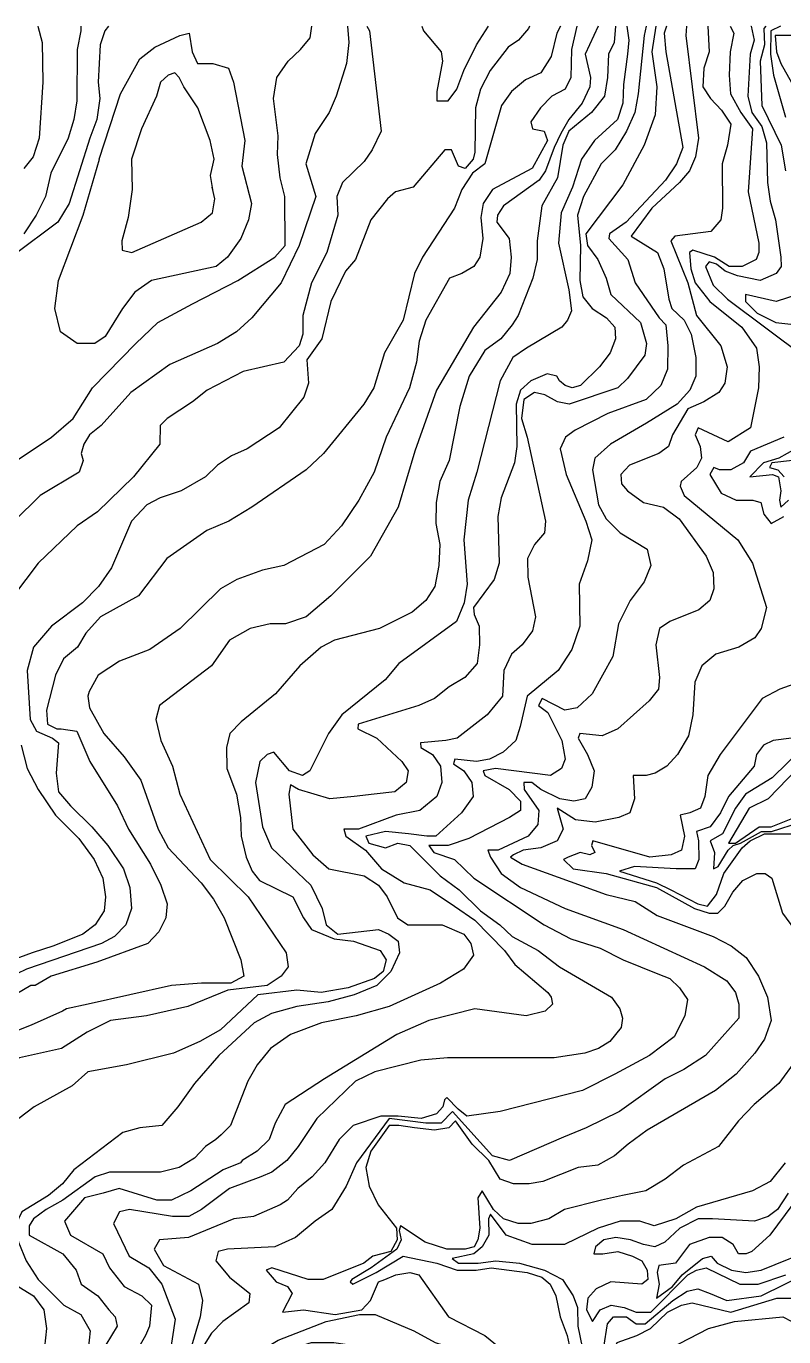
# Model space of a CAD drawing. Extents: x 3000 to 7000, y 3135 to 5000.
# Drawn here: x 4213 to 4538, y 4438 to 5000 of the extents above; entities that cross this region are included whole.
import ezdxf

# ---------------------------------------------------------------- set-up
doc = ezdxf.new("R2010")
doc.units = 0
doc.header["$MEASUREMENT"] = 0
doc.layers.add('TOPO_DIG', color=1, linetype='Continuous')

msp = doc.modelspace()

# ---------------------------------------------------------------- linework, layer by layer
at = {"layer": 'TOPO_DIG', "color": 1, "linetype": 'Continuous'}
msp.add_line((4479.0625, 5000, 42), (4478.25, 4996, 42), dxfattribs=at)
for points, elevation in [([(4351.03125, 5000), (4351.625, 4993), (4350.6875, 4984), (4346.21875, 4970), (4343.1875, 4963), (4337.28125, 4954), (4333.21875, 4941), (4337.5, 4927), (4330.375, 4906), (4322.6875, 4890), (4310.0625, 4875), (4303.46875, 4869), (4295.40625, 4864), (4274.875, 4855), (4258.21875, 4843), (4245.5, 4829), (4240.4375, 4825), (4238.0625, 4821), (4236.875, 4817), (4237.78125, 4814), (4236.09375, 4809), (4219.375, 4799), (4196.96875, 4777)], 58), ([(4236.71875, 5000), (4236.75, 4998), (4235.15625, 4990), (4235.0625, 4968), (4233.84375, 4960), (4231.34375, 4952), (4224, 4937), (4221.59375, 4927), (4217.65625, 4919), (4212.375, 4911)], 58), ([(4429.0625, 5000), (4428.6875, 4999), (4424.40625, 4994), (4419.90625, 4991), (4412.25, 4981), (4408.09375, 4973), (4405.9375, 4965), (4405.71875, 4946), (4405, 4943), (4401.5625, 4939), (4398.6875, 4940), (4395.6875, 4947), (4392.75, 4947), (4379.1875, 4931), (4371.71875, 4929), (4368.21875, 4926), (4361.0625, 4917), (4354.46875, 4900), (4350.15625, 4895), (4343.9375, 4882), (4340.03125, 4866), (4333.65625, 4857), (4334.375, 4847), (4332.375, 4841), (4321.8125, 4828), (4308.03125, 4819), (4301.3125, 4816), (4295.34375, 4812), (4290.25, 4807), (4279.8125, 4801), (4270.78125, 4798), (4265.125, 4795), (4258.4375, 4788), (4250, 4768), (4244.40625, 4760), (4237.5625, 4753), (4224.25, 4743), (4216.46875, 4734), (4213.75, 4724), (4215.0625, 4703), (4217.8125, 4698), (4224.59375, 4695)], 54), ([(4487.8125, 5000), (4486.8125, 4997), (4487.5625, 4989), (4494.8125, 4948), (4492.125, 4941), (4487.34375, 4934), (4470.46875, 4916), (4463.34375, 4911), (4463.0625, 4909), (4471.28125, 4900), (4474.34375, 4890), (4484.6875, 4875), (4487.5625, 4872), (4488.40625, 4863), (4488.21875, 4853), (4485.375, 4846), (4479.15625, 4840), (4462.71875, 4834), (4448.6875, 4827), (4444.5625, 4824), (4442.28125, 4819), (4444.75, 4808), (4453.21875, 4788), (4455.84375, 4780), (4453.9375, 4771), (4450.34375, 4761), (4450.625, 4743), (4447.21875, 4733), (4441.375, 4724), (4428.0625, 4713), (4425.15625, 4700), (4423.28125, 4694), (4417.84375, 4689), (4412, 4686), (4406.375, 4685), (4397.125, 4686), (4396.5625, 4684), (4400.96875, 4681), (4404.375, 4676), (4405, 4670), (4400, 4663), (4388.875, 4653), (4385.03125, 4653), (4377.28125, 4654), (4367.375, 4655), (4359, 4653), (4360.1875, 4650), (4367.375, 4648), (4372.625, 4650), (4377.8125, 4649), (4390.78125, 4636), (4398.96875, 4630), (4408.125, 4621), (4416.40625, 4615), (4421.6875, 4610), (4432.84375, 4604), (4441.875, 4597), (4464.25, 4584), (4467.75, 4579), (4468.96875, 4575), (4468.375, 4571), (4463.53125, 4565), (4458.6875, 4562), (4452.8125, 4560), (4439.6875, 4558), (4393.9375, 4558), (4382.53125, 4557), (4362.84375, 4552), (4354.46875, 4548), (4337.875, 4532), (4330, 4520), (4325.125, 4514), (4318.65625, 4509), (4313.875, 4507)], 38), ([(4505.5625, 5000), (4506.03125, 4989), (4503.75, 4982), (4503.40625, 4974), (4506.59375, 4969), (4511.375, 4964), (4515.34375, 4958), (4513.9375, 4949), (4511.6875, 4941), (4511.8125, 4922), (4511.15625, 4917), (4506.8125, 4912), (4491.3125, 4910), (4489.6875, 4908), (4496.90625, 4890), (4500.71875, 4876), (4511.0625, 4863), (4513.84375, 4854), (4512.75, 4847), (4510.25, 4843), (4503.875, 4839), (4496.96875, 4836), (4490.3125, 4825), (4488.625, 4820), (4484.46875, 4817), (4471.90625, 4812), (4468.25, 4808), (4468.5625, 4804), (4471.0625, 4801), (4477.9375, 4796), (4486.5, 4794), (4493.28125, 4789), (4504.875, 4773), (4507.78125, 4766), (4508.0625, 4759), (4506.375, 4754), (4501.59375, 4750), (4489.25, 4745), (4484.78125, 4742), (4483.25, 4735), (4484.8125, 4721), (4484.4375, 4716), (4480.4375, 4711), (4466.875, 4699), (4460.1875, 4696), (4450.625, 4697), (4449.9375, 4695), (4453.875, 4688), (4456.75, 4681), (4455.8125, 4674), (4452.9375, 4669), (4448.15625, 4668), (4442.03125, 4669), (4434, 4673), (4430.03125, 4676), (4426.59375, 4676), (4426.78125, 4673), (4433.125, 4664), (4432.65625, 4658), (4428.5625, 4653), (4415.71875, 4647), (4411.25, 4647), (4412.375, 4644), (4416.9375, 4637), (4425.1875, 4631), (4444.3125, 4622), (4469.1875, 4613), (4504.15625, 4597), (4513.625, 4591), (4517.4375, 4586), (4518.8125, 4581), (4518.875, 4575), (4504.53125, 4559), (4495.1875, 4553), (4487.25, 4549), (4467.59375, 4535), (4453.4375, 4528), (4443.71875, 4524), (4420.5625, 4514), (4413.28125, 4516), (4396.125, 4535), (4391.1875, 4530), (4384.6875, 4530), (4368.90625, 4532), (4354.9375, 4513), (4350.5625, 4503), (4344.34375, 4493), (4337.25, 4488)], 34), ([(4449.34375, 5000), (4447.125, 4990), (4446.75, 4978), (4444.375, 4973), (4438.71875, 4970), (4433.84375, 4965), (4429.65625, 4959), (4430.4375, 4956), (4435.4375, 4955), (4436.75, 4951), (4430.1875, 4939)], 50), ([(4465.9375, 5000), (4465.40625, 4993), (4462.96875, 4988), (4462.5, 4978)], 46), ([(4524, 5000), (4524.03125, 5000), (4525.375, 4994), (4523.59375, 4988), (4522.71875, 4970), (4524.3125, 4963), (4528.625, 4957), (4530.59375, 4950), (4531.09375, 4933), (4532.25, 4925), (4534.5625, 4917), (4536.875, 4901), (4536.90625, 4897), (4534.84375, 4894), (4528, 4891), (4518.1875, 4893), (4512.9375, 4895), (4509.28125, 4898), (4506.09375, 4899), (4504.5625, 4897), (4507.75, 4889), (4514, 4883), (4547.40625, 4858)], 30), ([(4536.6875, 5000), (4532.5, 4998), (4532.4375, 4988), (4533.6875, 4979), (4538.875, 4961)], 26), ([(4244.625, 4943), (4253.8125, 4971), (4262.125, 4986), (4268.53125, 4991), (4279.15625, 4996), (4283.1875, 4997), (4284.4375, 4989), (4286.75, 4984), (4293.40625, 4984), (4300.03125, 4982), (4302.1875, 4976), (4307.0625, 4951), (4305.8125, 4940), (4309.90625, 4924), (4308.59375, 4917), (4305.40625, 4909), (4299.625, 4901), (4294.78125, 4897), (4267.125, 4891), (4259.875, 4886), (4254.625, 4879), (4247.15625, 4867), (4242.8125, 4864), (4235.1875, 4864), (4228.03125, 4869), (4225.625, 4879), (4227.1875, 4891), (4237.84375, 4919), (4244.84375, 4943)], 62), ([(4478.25, 4996), (4475.6875, 4971), (4474.1875, 4963), (4470.625, 4955), (4465.8125, 4947), (4459.8125, 4941), (4452.25, 4927), (4449.6875, 4919), (4450.9375, 4906), (4450.59375, 4891), (4451.9375, 4884), (4455.9375, 4879), (4462.03125, 4875), (4465.6875, 4871), (4465.9375, 4866), (4463.71875, 4860), (4459.15625, 4854), (4451, 4846), (4447.40625, 4845), (4444.4375, 4846), (4441.9375, 4848), (4440.8125, 4850), (4436.59375, 4851), (4429.59375, 4848), (4425.25, 4844), (4423.34375, 4838), (4423.625, 4820), (4422.6875, 4813), (4416.96875, 4798), (4415.5, 4790), (4416.0625, 4770), (4413.9375, 4763), (4405.03125, 4751), (4405.375, 4748), (4407.5, 4743), (4407.625, 4735), (4406.6875, 4727), (4401.3125, 4721), (4394.59375, 4717), (4388.4375, 4712), (4381.59375, 4709), (4355.625, 4701), (4355.5, 4699), (4363.59375, 4695), (4374.4375, 4685), (4377.09375, 4681), (4376.21875, 4676), (4371.40625, 4672), (4362.5, 4671), (4353.9375, 4670), (4343.53125, 4669), (4330.0625, 4673), (4326.71875, 4675), (4325.96875, 4671), (4327.6875, 4656), (4336.15625, 4645), (4343.125, 4639), (4358.21875, 4636), (4364.375, 4632), (4368.03125, 4627), (4372.5625, 4618), (4376.875, 4615), (4391.6875, 4615), (4401, 4611), (4404, 4607), (4405.09375, 4602), (4400.84375, 4596), (4391, 4590), (4368.9375, 4580), (4354.8125, 4576), (4340, 4573), (4326.6875, 4568), (4318.0625, 4562), (4312.375, 4555), (4308.3125, 4548), (4300.90625, 4529), (4297, 4525), (4294.625, 4523)], 42), ([(4462.5, 4978), (4461.1875, 4970), (4455.71875, 4963), (4445.9375, 4955), (4443.375, 4949), (4441.0625, 4935), (4434.4375, 4923), (4432.4375, 4908), (4432.3125, 4900), (4430.53125, 4892), (4424.25, 4876), (4421.71875, 4872), (4416.75, 4866), (4409.9375, 4861), (4403.21875, 4850), (4399.25, 4837), (4394.6875, 4814), (4390.71875, 4805), (4389.125, 4796), (4388.9375, 4787), (4390.65625, 4778), (4390.21875, 4769), (4388.46875, 4760), (4384.625, 4754), (4378.8125, 4749), (4364.8125, 4742), (4345.5, 4737), (4339.8125, 4734), (4330.625, 4726), (4320.1875, 4714), (4305.5625, 4702), (4300.6875, 4697), (4299.28125, 4691), (4299.40625, 4682), (4303.4375, 4671), (4305.25, 4661), (4305.53125, 4653), (4307.65625, 4644), (4310.25, 4638), (4313.375, 4634), (4327.625, 4627), (4332.1875, 4618), (4335.625, 4613), (4345.3125, 4609), (4353.71875, 4608), (4365.0625, 4604), (4367.65625, 4600), (4366.4375, 4595), (4362.625, 4592), (4351.375, 4588), (4339.84375, 4586), (4329.3125, 4587), (4312.6875, 4585), (4296.625, 4570), (4287.84375, 4565), (4276.5625, 4560), (4256.3125, 4555)], 46), ([(4430.0625, 4939), (4413.25, 4930), (4409.25, 4924), (4408.1875, 4918), (4409.125, 4909)], 50), ([(4409.125, 4909), (4407.8125, 4901), (4405.28125, 4897), (4400.09375, 4894), (4394.75, 4892), (4384.625, 4874), (4381.75, 4865), (4380.71875, 4856), (4377.6875, 4845), (4367.71875, 4824), (4362.5625, 4809), (4355.9375, 4797), (4348.53125, 4786), (4341.125, 4778), (4323.75, 4769), (4314.6875, 4767), (4303.59375, 4763), (4296.65625, 4759), (4279.34375, 4742), (4266.375, 4733), (4253.375, 4728)], 50), ([(4538.125, 4824), (4523.875, 4818), (4520.875, 4813), (4515.375, 4810), (4510.5, 4810), (4508.15625, 4811), (4506.34375, 4808), (4511.25, 4800), (4517.6875, 4797), (4524.75, 4797), (4528.25, 4796), (4529.46875, 4791), (4532.625, 4787), (4538.125, 4790)], 30), ([(4541.875, 4814), (4532.90625, 4813), (4532, 4811), (4535.46875, 4810), (4538.25, 4807)], 26), ([(4253.375, 4728), (4244.25, 4722), (4240.375, 4715), (4239.71875, 4713)], 50), ([(4544.84375, 4719), (4536.34375, 4716), (4528.78125, 4712), (4510.8125, 4688), (4505.5625, 4679), (4504.25, 4670), (4502.34375, 4665), (4497.875, 4663), (4493.6875, 4662), (4495.5, 4653), (4494.1875, 4647), (4489.8125, 4645), (4480.6875, 4644), (4456.25, 4651), (4455.71875, 4649), (4457.125, 4646), (4454.875, 4645), (4450.8125, 4646), (4445.65625, 4644), (4443.65625, 4643), (4447.75, 4639), (4461.875, 4637), (4483.5625, 4631), (4499.875, 4622), (4506.03125, 4620), (4509.84375, 4620), (4512.8125, 4623), (4516.25, 4629), (4520.5625, 4634), (4526.5625, 4637), (4530.0625, 4637), (4533, 4635), (4537.46875, 4620), (4542.59375, 4613)], 30), ([(4239.71875, 4713), (4240.4375, 4708), (4246.65625, 4697), (4255.3125, 4687), (4262.46875, 4677), (4270, 4656), (4274.28125, 4648), (4288.34375, 4633), (4293.71875, 4626), (4298.25, 4618), (4305.34375, 4600), (4306.65625, 4593), (4301.09375, 4590), (4288.5, 4590), (4275.6875, 4589), (4239.90625, 4581), (4230.6875, 4579), (4228.96875, 4578)], 50), ([(4224.59375, 4695), (4227.15625, 4693), (4226.25, 4680), (4227.25, 4672), (4232.3125, 4666), (4241.46875, 4657), (4248.3125, 4649), (4255.03125, 4639), (4257.8125, 4631), (4258.4375, 4622), (4256.03125, 4615), (4251.15625, 4610), (4245.6875, 4607), (4213.5625, 4596), (4209.40625, 4594)], 54), ([(4546.3125, 4691), (4533.0625, 4678), (4521.625, 4671), (4517.4375, 4665), (4511.875, 4654), (4506.53125, 4651), (4508.375, 4646), (4507.9375, 4639), (4509.9375, 4640), (4514.25, 4647), (4516.40625, 4649), (4519.5625, 4650), (4528.5625, 4655), (4532.78125, 4655), (4545.21875, 4659)], 26), ([(4228.96875, 4578), (4215.53125, 4572), (4207.90625, 4569), (4193.25, 4558), (4180.28125, 4547), (4176.5625, 4542), (4174.28125, 4535), (4173.75, 4525), (4177.0625, 4514), (4181.5625, 4501), (4179.5, 4494), (4178.09375, 4477), (4179.0625, 4468), (4181.1875, 4460), (4187.59375, 4443), (4188.375, 4423)], 50), ([(4256.3125, 4555), (4239.78125, 4552), (4233.03125, 4546), (4216.8125, 4537), (4203.625, 4527), (4201.09375, 4520), (4205.65625, 4515), (4207.5625, 4508), (4207.1875, 4502), (4204.5625, 4492), (4201.28125, 4485), (4200.0625, 4476), (4202.65625, 4469), (4208.3125, 4461), (4216.5625, 4456), (4221, 4450), (4222.03125, 4442), (4221.1875, 4434)], 46), ([(4543.28125, 4557), (4536, 4547), (4525.3125, 4538), (4518.625, 4531), (4510.125, 4520), (4495.15625, 4512), (4487.28125, 4506), (4478.90625, 4501), (4468.90625, 4499), (4459.96875, 4497), (4444.125, 4493), (4437.375, 4489), (4429.59375, 4487), (4424.1875, 4487), (4417.875, 4489), (4413.59375, 4493), (4408.84375, 4501), (4407, 4498), (4407.84375, 4485), (4406.90625, 4480), (4405.3125, 4477), (4401.46875, 4476), (4393.65625, 4476), (4384.34375, 4479), (4373.78125, 4486), (4373.21875, 4484), (4374.0625, 4480), (4372.1875, 4476), (4361.15625, 4468), (4352.96875, 4463), (4352.21875, 4462), (4353.375, 4461), (4363.4375, 4466)], 30), ([(4294.625, 4523), (4290.15625, 4520), (4285.5, 4515), (4278.875, 4511), (4270.9375, 4509), (4255.71875, 4509), (4249.0625, 4509), (4243, 4507), (4229.125, 4497), (4221.9375, 4493), (4216.5, 4489), (4214.6875, 4486), (4214.59375, 4482), (4229.125, 4474), (4234.71875, 4467), (4237, 4461), (4244.09375, 4456), (4248.84375, 4450), (4251.5, 4447), (4252.3125, 4443), (4247.46875, 4435)], 42), ([(4313.875, 4507), (4300.5625, 4502), (4288.4375, 4493), (4283.0625, 4490), (4276.09375, 4490), (4257.71875, 4493), (4253.40625, 4492), (4250.78125, 4487), (4257.5, 4473), (4266, 4468), (4271.4375, 4461), (4277.28125, 4446), (4274.96875, 4431), (4267.09375, 4419), (4262.4375, 4416), (4261.8125, 4414), (4268.78125, 4414), (4277.84375, 4412), (4288.875, 4412), (4338.875, 4425), (4358.125, 4428), (4362.9375, 4427), (4373.5, 4420), (4387.1875, 4415)], 38), ([(4539.96875, 4500), (4535.375, 4493), (4531.34375, 4490), (4525.53125, 4488), (4507.53125, 4489), (4501.375, 4489), (4493.46875, 4485), (4487.125, 4479), (4482.84375, 4477), (4477.96875, 4478), (4472.4375, 4480), (4466.0625, 4481), (4461, 4480), (4457.3125, 4477), (4456.59375, 4474), (4460.5, 4474), (4466.9375, 4475), (4473.1875, 4473), (4477.21875, 4471), (4479.5, 4467), (4479.8125, 4463), (4477.28125, 4461), (4463.90625, 4462), (4457.65625, 4459), (4454.0625, 4455), (4453.5625, 4450), (4456.0625, 4445), (4459.40625, 4450), (4464.09375, 4452), (4469.59375, 4451), (4474.8125, 4449), (4481.125, 4449), (4496.9375, 4465), (4500.65625, 4467), (4504.78125, 4468), (4519.28125, 4461), (4527.125, 4461), (4538.9375, 4465)], 26), ([(4337.25, 4488), (4328.78125, 4481), (4319.9375, 4477), (4299.625, 4476), (4295.65625, 4475), (4294.59375, 4471), (4300.46875, 4464), (4309.25, 4457), (4308.78125, 4453), (4297.625, 4445), (4292.75, 4440), (4289.625, 4435), (4288.375, 4429), (4286.21875, 4425), (4287.65625, 4423), (4299.75, 4424), (4321.4375, 4437), (4341.90625, 4445), (4356.28125, 4448), (4362.90625, 4448), (4379.5, 4441), (4388.6875, 4436), (4401.125, 4432)], 34), ([(4363.4375, 4466), (4374.875, 4473), (4389.4375, 4470), (4398.0625, 4467), (4406.1875, 4467), (4412.6875, 4468), (4428.15625, 4466), (4434.4375, 4464), (4438, 4461), (4440.34375, 4456), (4442.1875, 4447), (4445.25, 4439), (4446.9375, 4431), (4444.90625, 4420), (4442.5625, 4416), (4431.78125, 4405)], 30), ([(4442.625, 4396), (4442.25, 4402), (4444.25, 4408), (4449.1875, 4412), (4456.1875, 4415), (4462.46875, 4420), (4464.6875, 4424), (4464.375, 4430), (4466.65625, 4436), (4475.125, 4439), (4480.9375, 4442), (4488.21875, 4449), (4494.28125, 4452), (4498.8125, 4453), (4515.3125, 4449), (4535.03125, 4455), (4541.65625, 4455)], 30)]:
    msp.add_lwpolyline(points, dxfattribs=dict(at, elevation=elevation))
at = {"layer": 'TOPO_DIG', "color": 3, "linetype": 'Continuous'}
for points, elevation in [([(4201.625, 4809), (4224.15625, 4824), (4233.4375, 4832), (4241.8125, 4845), (4260.3125, 4864), (4269.75, 4873), (4284.625, 4881), (4304.0625, 4891), (4319.90625, 4901), (4324.4375, 4906), (4324.1875, 4927), (4322.21875, 4935), (4321.09375, 4945), (4321.3125, 4953), (4319.375, 4969), (4320.84375, 4978), (4325.71875, 4985), (4330.96875, 4990), (4335.125, 4995), (4335.8125, 5000)], 60), ([(4359.4375, 5000), (4360.5625, 4998), (4365.46875, 4955), (4361.625, 4947), (4358.21875, 4942), (4349, 4933), (4346.5, 4927), (4346.9375, 4919), (4342.25, 4903), (4335.71875, 4890), (4332, 4876), (4331.875, 4868), (4330.4375, 4863), (4323.8125, 4856), (4306.34375, 4852), (4290.875, 4844), (4284.6875, 4839), (4273.75, 4832), (4270.8125, 4829), (4270.6875, 4821), (4259.3125, 4807), (4243.9375, 4792), (4235.21875, 4786), (4218.53125, 4770), (4207.9375, 4756)], 56), ([(4248.6875, 5000), (4247.0625, 4998), (4245.09375, 4992), (4244.1875, 4976), (4244.875, 4969), (4243.625, 4960), (4240.6875, 4952), (4231.71875, 4924), (4226.9375, 4916), (4208.25, 4902)], 60), ([(4218.3125, 5000), (4218.3125, 5000), (4220.25, 4993), (4220.4375, 4976), (4218.96875, 4952), (4216.34375, 4944), (4212.3125, 4939)], 56), ([(4483.1875, 5000), (4481.5, 4989), (4483.59375, 4974), (4482.90625, 4962), (4478.21875, 4949), (4469.0625, 4932), (4453.1875, 4911), (4454, 4906), (4458.3125, 4900), (4461.96875, 4892), (4463.9375, 4885), (4476.65625, 4873), (4479.28125, 4864), (4478.53125, 4859), (4471.125, 4849), (4467, 4845), (4446.03125, 4838), (4441.0625, 4839), (4435.6875, 4842), (4431.25, 4843), (4426.625, 4840), (4425.59375, 4832), (4428.15625, 4824), (4435.875, 4788), (4435.53125, 4783), (4431.21875, 4778), (4428.1875, 4772), (4428.3125, 4764), (4431.71875, 4747), (4430.3125, 4741), (4425.96875, 4735), (4421.4375, 4731), (4418.0625, 4724), (4417.5, 4713), (4411, 4705), (4398.125, 4695), (4393.25, 4694), (4382.34375, 4693), (4382.53125, 4691), (4387.53125, 4688), (4390.96875, 4683), (4391.53125, 4676), (4389.40625, 4670), (4382.125, 4664), (4371.90625, 4662), (4355.84375, 4656), (4349.5625, 4656), (4350.40625, 4653), (4358.78125, 4647), (4365.625, 4639), (4375.34375, 4633), (4386.5625, 4630), (4396.96875, 4623), (4405.65625, 4617), (4418.4375, 4604), (4422.75, 4598), (4436.875, 4586), (4438.375, 4584), (4438.9375, 4581), (4435.75, 4578), (4427.59375, 4576), (4405.625, 4579), (4385.96875, 4574), (4372.21875, 4568), (4341.25, 4549), (4324.375, 4538), (4320.125, 4530), (4317.53125, 4523), (4312.40625, 4518), (4305.9375, 4514)], 40), ([(4496.3125, 5000), (4496.0625, 4996), (4501.46875, 4952), (4500.28125, 4944), (4497.625, 4938), (4493.3125, 4933), (4481.5625, 4922), (4472.71875, 4910), (4483.9375, 4903), (4486.6875, 4896), (4488.84375, 4883), (4490.125, 4879), (4495.3125, 4874), (4498.34375, 4868), (4500.4375, 4858), (4500.40625, 4850), (4497.8125, 4844), (4492.375, 4838), (4479.25, 4830), (4463.75, 4821), (4457.125, 4815), (4456.15625, 4810), (4458.6875, 4795), (4461.9375, 4789), (4468, 4783), (4479.5, 4776), (4481.0625, 4769), (4478.1875, 4762), (4472.1875, 4754), (4467.25, 4744), (4464.78125, 4730), (4455.875, 4714), (4449.53125, 4708), (4444.1875, 4707), (4434.5, 4712), (4432.9375, 4709), (4437, 4706), (4442.875, 4694), (4444.34375, 4686), (4442.8125, 4682), (4438.0625, 4679), (4414.5625, 4682), (4409.25, 4681), (4409.96875, 4679), (4420.4375, 4673), (4425.21875, 4668), (4425.28125, 4664), (4420.5625, 4661), (4403.03125, 4652), (4394.15625, 4649), (4385.9375, 4649), (4388.0625, 4646), (4396.875, 4643), (4405.1875, 4635), (4435.3125, 4615), (4446.75, 4609), (4459.4375, 4605), (4469.28125, 4600), (4484.09375, 4594), (4489.25, 4592), (4493.3125, 4588), (4496.875, 4583), (4495.71875, 4576), (4491.125, 4567), (4480.53125, 4559), (4465.6875, 4551), (4451.8125, 4544), (4416.5625, 4535), (4402.21875, 4533), (4398.5625, 4536), (4393.6875, 4541), (4392.625, 4540), (4391.9375, 4537), (4389.25, 4534), (4382.65625, 4532), (4372.78125, 4533), (4365.3125, 4533), (4353.46875, 4529), (4347.46875, 4523), (4341.375, 4513), (4335.96875, 4507), (4329.8125, 4502), (4325.3125, 4497)], 36), ([(4515.0625, 5000), (4516.59375, 4997), (4515.03125, 4989), (4514.65625, 4979), (4515.28125, 4971), (4519.625, 4963), (4524.59375, 4956), (4522.84375, 4929), (4527.4375, 4907), (4527.34375, 4903), (4526.21875, 4900), (4520.28125, 4897), (4514.71875, 4897), (4508.375, 4901), (4499.09375, 4904), (4497.65625, 4903), (4498.1875, 4896), (4500.15625, 4890), (4506.3125, 4882), (4520.09375, 4871), (4526.34375, 4862), (4527.53125, 4854), (4527.25, 4845), (4523.875, 4828), (4514.1875, 4822), (4501.375, 4828), (4500.0625, 4825), (4502.25, 4820), (4502.8125, 4815), (4500.8125, 4811), (4494.09375, 4805), (4493.59375, 4803), (4495.3125, 4799), (4518.40625, 4780), (4524.6875, 4770), (4530.6875, 4751), (4528.375, 4742), (4525.6875, 4738), (4518.78125, 4734), (4508.96875, 4731), (4502.96875, 4726), (4500, 4719), (4499.125, 4705), (4497.1875, 4696), (4492.5625, 4688), (4488, 4683), (4482.90625, 4680), (4479.09375, 4679), (4473.5625, 4679), (4474.125, 4669), (4472.09375, 4663), (4467.34375, 4661), (4457.25, 4659), (4448.8125, 4660), (4440.96875, 4665), (4443.53125, 4656), (4440.96875, 4651), (4433.90625, 4648), (4426.3125, 4647), (4422.1875, 4645), (4420.96875, 4644), (4425.9375, 4641), (4461.875, 4628), (4474.4375, 4625), (4483.8125, 4619), (4507.8125, 4610), (4515.46875, 4606), (4521.9375, 4601), (4527.28125, 4593), (4531.0625, 4584), (4532.71875, 4574), (4529.84375, 4566), (4525.59375, 4560), (4517.6875, 4551), (4508.875, 4544), (4479.5625, 4527), (4471.3125, 4521), (4465.5625, 4516), (4458.375, 4512), (4449.96875, 4511), (4434.78125, 4505), (4429, 4504), (4422.28125, 4504), (4416.53125, 4506), (4411.65625, 4514), (4404.5, 4521), (4397.375, 4531), (4394.5625, 4528), (4388.3125, 4527), (4379.8125, 4528), (4373.09375, 4529), (4368.96875, 4529), (4361.0625, 4518), (4359, 4511), (4360.4375, 4503), (4364.1875, 4495), (4372.09375, 4485), (4372.375, 4480), (4369.6875, 4475), (4361.90625, 4473), (4358.09375, 4470)], 32), ([(4442.3125, 5000), (4440.78125, 4997), (4438.34375, 4987), (4433.875, 4980), (4427.375, 4977), (4421.3125, 4972), (4417.0625, 4966), (4409.875, 4941), (4404.625, 4937), (4400.125, 4930), (4396.9375, 4922), (4383.28125, 4901), (4379.75, 4894), (4375, 4874), (4367, 4860)], 52), ([(4382.9375, 5000), (4383.6875, 4998), (4391.21875, 4989), (4391.84375, 4985), (4389.3125, 4972), (4389.40625, 4968), (4394.1875, 4968), (4397.875, 4973), (4400.90625, 4981), (4406.40625, 4992), (4411.5, 5000)], 56), ([(4458.53125, 5000), (4452.9375, 4988), (4455.25, 4978), (4454.875, 4974), (4451.65625, 4967), (4445.96875, 4960), (4442.5, 4954)], 48), ([(4470.8125, 5000), (4471.625, 4994), (4471.15625, 4988)], 44), ([(4530.375, 5000), (4529.5625, 4999), (4529.75, 4992), (4527.90625, 4985), (4528.65625, 4966), (4536.96875, 4949), (4538.75, 4938)], 28), ([(4543.25, 4996), (4534.3125, 4996), (4535, 4989), (4536.75, 4984), (4545.1875, 4969)], 24), ([(4471.15625, 4988), (4469.375, 4975), (4469.15625, 4967), (4466.75, 4960), (4456.9375, 4951), (4451.34375, 4943), (4447.46875, 4931), (4442.6875, 4920), (4441.5, 4907), (4445.96875, 4887), (4447.03125, 4878), (4445.4375, 4874), (4442.875, 4871), (4427.75, 4862), (4421.875, 4858), (4416.53125, 4848), (4406.5, 4809), (4402.8125, 4797), (4401, 4780), (4402.4375, 4761), (4401.03125, 4753), (4397.75, 4745), (4373.09375, 4727), (4367.15625, 4720), (4348.6875, 4705), (4342.9375, 4697), (4335, 4681), (4331.78125, 4679), (4326.21875, 4681), (4319.5625, 4689), (4316.59375, 4688), (4313.5625, 4685), (4311.6875, 4676), (4314.625, 4657), (4318.53125, 4648), (4335.40625, 4632), (4340.28125, 4622), (4342, 4615), (4346.9375, 4611), (4364.34375, 4613), (4368.8125, 4611), (4372.78125, 4608), (4373.3125, 4603), (4369.65625, 4595), (4363.625, 4589), (4353.9375, 4585), (4342.84375, 4582), (4329.375, 4580), (4318.5, 4577), (4311.03125, 4573), (4295.875, 4559), (4285.5625, 4547), (4278.375, 4537)], 44), ([(4293.34375, 4930), (4292.34375, 4936), (4293.96875, 4943), (4292.25, 4951), (4286.875, 4965), (4280.90625, 4974), (4278.9375, 4978), (4277.0625, 4980), (4274.25, 4979), (4270.96875, 4976), (4269.1875, 4970), (4262.75, 4956), (4258.46875, 4943), (4258.78125, 4930), (4257.03125, 4918), (4254.34375, 4908), (4254.5, 4904), (4258.6875, 4903), (4288.34375, 4916), (4293.25, 4920), (4294.1875, 4926), (4293.125, 4931)], 64), ([(4442.5, 4954), (4439.59375, 4948), (4435.9375, 4938), (4433.1875, 4934), (4417.90625, 4923), (4415.4375, 4919), (4415.125, 4916), (4420.4375, 4909), (4421.1875, 4901), (4420.65625, 4894), (4416.9375, 4886), (4405.125, 4871), (4389.28125, 4844), (4379.9375, 4818), (4372.75, 4794), (4360.90625, 4773), (4344, 4756), (4333.3125, 4747), (4324.5625, 4744), (4317.90625, 4744), (4309.34375, 4742), (4300.4375, 4737), (4292.78125, 4726), (4270.5, 4709), (4269, 4703), (4271.125, 4694), (4276.03125, 4683), (4279.21875, 4671), (4292.28125, 4643), (4308.5, 4627), (4324.84375, 4603), (4325.59375, 4597), (4322.59375, 4593), (4316.65625, 4589), (4299.8125, 4587), (4282.6875, 4580), (4264.875, 4576), (4249.5, 4574), (4239.53125, 4569)], 48), ([(4544.09375, 4885), (4534.8125, 4882), (4521.625, 4885), (4521.625, 4882), (4526.59375, 4877), (4534.59375, 4873), (4552.78125, 4871)], 28), ([(4367, 4860), (4362.4375, 4845), (4358.0625, 4838), (4340.78125, 4817), (4333.40625, 4810), (4310.0625, 4794)], 52), ([(4543.03125, 4819), (4535.96875, 4815), (4529.3125, 4813), (4523.5625, 4807), (4533.1875, 4808), (4535.8125, 4807), (4536.75, 4801), (4536.25, 4797), (4536.875, 4794), (4540.0625, 4797)], 28), ([(4310.0625, 4794), (4300.1875, 4788), (4290.75, 4784), (4273.6875, 4772), (4261.5, 4756), (4245.21875, 4747), (4238.9375, 4740), (4235.3125, 4734), (4229.375, 4729), (4225.9375, 4722), (4222.125, 4707), (4222.5625, 4701), (4226.53125, 4699), (4228.375, 4699)], 52), ([(4228.375, 4699), (4235.03125, 4698), (4240.625, 4685), (4252.46875, 4666), (4257.25, 4656), (4266.625, 4641), (4271.0625, 4632), (4273.75, 4624), (4273.15625, 4618), (4270.21875, 4612), (4265.5, 4607), (4243.6875, 4599), (4224.0625, 4593), (4217.21875, 4589), (4215.375, 4589)], 52), ([(4541.40625, 4695), (4533.53125, 4694), (4529.375, 4692), (4526.375, 4688), (4525.375, 4683), (4514.3125, 4670), (4510.90625, 4663), (4506.5, 4657), (4500.625, 4655), (4501.5625, 4651), (4501.625, 4643), (4500.0625, 4639), (4491.96875, 4639), (4474.03125, 4640), (4467.59375, 4638), (4483.53125, 4633), (4489.71875, 4630), (4501.25, 4624), (4505.4375, 4623), (4509.21875, 4628), (4512.4375, 4637), (4520.21875, 4648), (4523.59375, 4651), (4529.78125, 4654), (4543.5625, 4654)], 28), ([(4211.1875, 4692), (4213.78125, 4682)], 56), ([(4213.78125, 4682), (4218.5625, 4673), (4226, 4662), (4236, 4652), (4242.4375, 4643), (4246.1875, 4635), (4247.375, 4627), (4246.75, 4621), (4243, 4615), (4237.59375, 4611), (4225.1875, 4606), (4215.875, 4603), (4207.84375, 4600), (4203.28125, 4600)], 56), ([(4544, 4682), (4531.4375, 4669), (4523.1875, 4665), (4514.375, 4650), (4517.3125, 4650), (4527.5625, 4657), (4532.625, 4657), (4542.59375, 4661)], 24), ([(4215.375, 4589), (4203.5, 4582), (4191.65625, 4571), (4184.5625, 4565), (4177.21875, 4562), (4169.09375, 4561), (4162.40625, 4557), (4159.6875, 4548), (4161.6875, 4538), (4165.90625, 4530), (4168.65625, 4520), (4167.3125, 4500), (4165.625, 4490), (4166.15625, 4478), (4169.1875, 4468), (4174.5625, 4459), (4180.5625, 4442), (4180.90625, 4433)], 52), ([(4239.53125, 4569), (4228.46875, 4562), (4210.5, 4558), (4204.0625, 4555), (4200.6875, 4551), (4197.875, 4546), (4192.75, 4530), (4194.125, 4520), (4199.75, 4504), (4197.59375, 4497), (4191.5625, 4483), (4191.1875, 4476), (4199.8125, 4457), (4204.09375, 4449), (4206.375, 4441), (4204.4375, 4433)], 48), ([(4278.375, 4537), (4271.4375, 4529), (4262.0625, 4528), (4254.78125, 4526), (4233.75, 4510), (4228.9375, 4504), (4222.9375, 4499), (4211.5625, 4492), (4208.59375, 4486), (4210.125, 4479), (4213.375, 4471), (4218.5, 4463), (4229.53125, 4452), (4236.8125, 4448), (4240.8125, 4441), (4239.9375, 4433)], 44), ([(4305.9375, 4514), (4305.25, 4513), (4297.78125, 4510), (4284, 4501), (4275.6875, 4497), (4269.3125, 4497), (4253.1875, 4502), (4246.34375, 4500), (4238.375, 4498), (4229.75, 4488), (4232.3125, 4482), (4246.25, 4474), (4249.125, 4468), (4255.40625, 4460), (4262.875, 4456), (4267.0625, 4452), (4266.1875, 4443), (4264.46875, 4439), (4260.5, 4432)], 40), ([(4538.59375, 4513), (4532.25, 4505), (4524.6875, 4501), (4500.59375, 4494), (4491.8125, 4489), (4482.46875, 4486), (4476.3125, 4488), (4467.9375, 4488), (4458.5, 4485), (4444.0625, 4478), (4430.21875, 4478), (4419.0625, 4482), (4412.375, 4491), (4411.53125, 4489), (4411.71875, 4482), (4408.75, 4477), (4405.28125, 4474), (4395.96875, 4472), (4398.6875, 4470), (4407.09375, 4470), (4414.625, 4471), (4424.78125, 4470), (4435.46875, 4467), (4443.25, 4463), (4447.75, 4456), (4449.625, 4451), (4449.75, 4443), (4451.6875, 4434)], 28), ([(4551.40625, 4508), (4532.09375, 4482), (4524.375, 4475), (4521.96875, 4474), (4518.625, 4474), (4516.4375, 4478), (4511.625, 4481), (4506.15625, 4481), (4497.6875, 4478), (4491.6875, 4470), (4484.5625, 4469), (4483.8125, 4466), (4484.65625, 4461), (4483.5625, 4455), (4490.34375, 4460), (4494.46875, 4465), (4503.25, 4472), (4506.90625, 4473), (4509.5625, 4470), (4515.6875, 4467), (4521.75, 4466), (4528.3125, 4467), (4553.125, 4477)], 24), ([(4325.3125, 4497), (4322.1875, 4495), (4310.75, 4490), (4302.375, 4489), (4282.90625, 4481), (4270.53125, 4480), (4268.28125, 4476), (4272.25, 4469), (4287.25, 4461), (4288.9375, 4454), (4287.90625, 4447), (4283.4375, 4432), (4279.90625, 4424), (4276.625, 4421), (4276.15625, 4419), (4285.59375, 4418), (4297.125, 4419), (4307, 4423), (4325.8125, 4433), (4335.65625, 4436), (4345.25, 4436), (4372.5, 4432), (4393.5, 4423)], 36), ([(4358.09375, 4470), (4340.6875, 4463), (4334.28125, 4463), (4318.71875, 4468), (4316.28125, 4467), (4320.5, 4462), (4325.40625, 4460), (4327.375, 4457), (4323.28125, 4449), (4332.28125, 4450), (4345.84375, 4448), (4357.25, 4450), (4360.90625, 4454), (4364.4375, 4462), (4367.09375, 4463)], 32), ([(4367.09375, 4463), (4371.78125, 4465), (4377.75, 4466), (4381.65625, 4465), (4394.3125, 4447), (4409.9375, 4439), (4416.03125, 4434), (4422.6875, 4413)], 32), ([(4460.875, 4434), (4462.5, 4444), (4465.0625, 4447), (4470.6875, 4447), (4474.875, 4444), (4478.625, 4444), (4490.53125, 4454), (4496.6875, 4458), (4501.25, 4459), (4506.46875, 4457), (4513.6875, 4454), (4528.3125, 4456), (4548.6875, 4466)], 28), ([(4454.09375, 4387), (4457.71875, 4391), (4463.28125, 4401), (4468.75, 4406), (4475.1875, 4418), (4476.875, 4425), (4480.6875, 4429), (4505.8125, 4442), (4516.90625, 4445), (4537.625, 4447), (4541.5, 4445)], 32)]:
    msp.add_lwpolyline(points, dxfattribs=dict(at, elevation=elevation))

doc.saveas('drawing.dxf')
